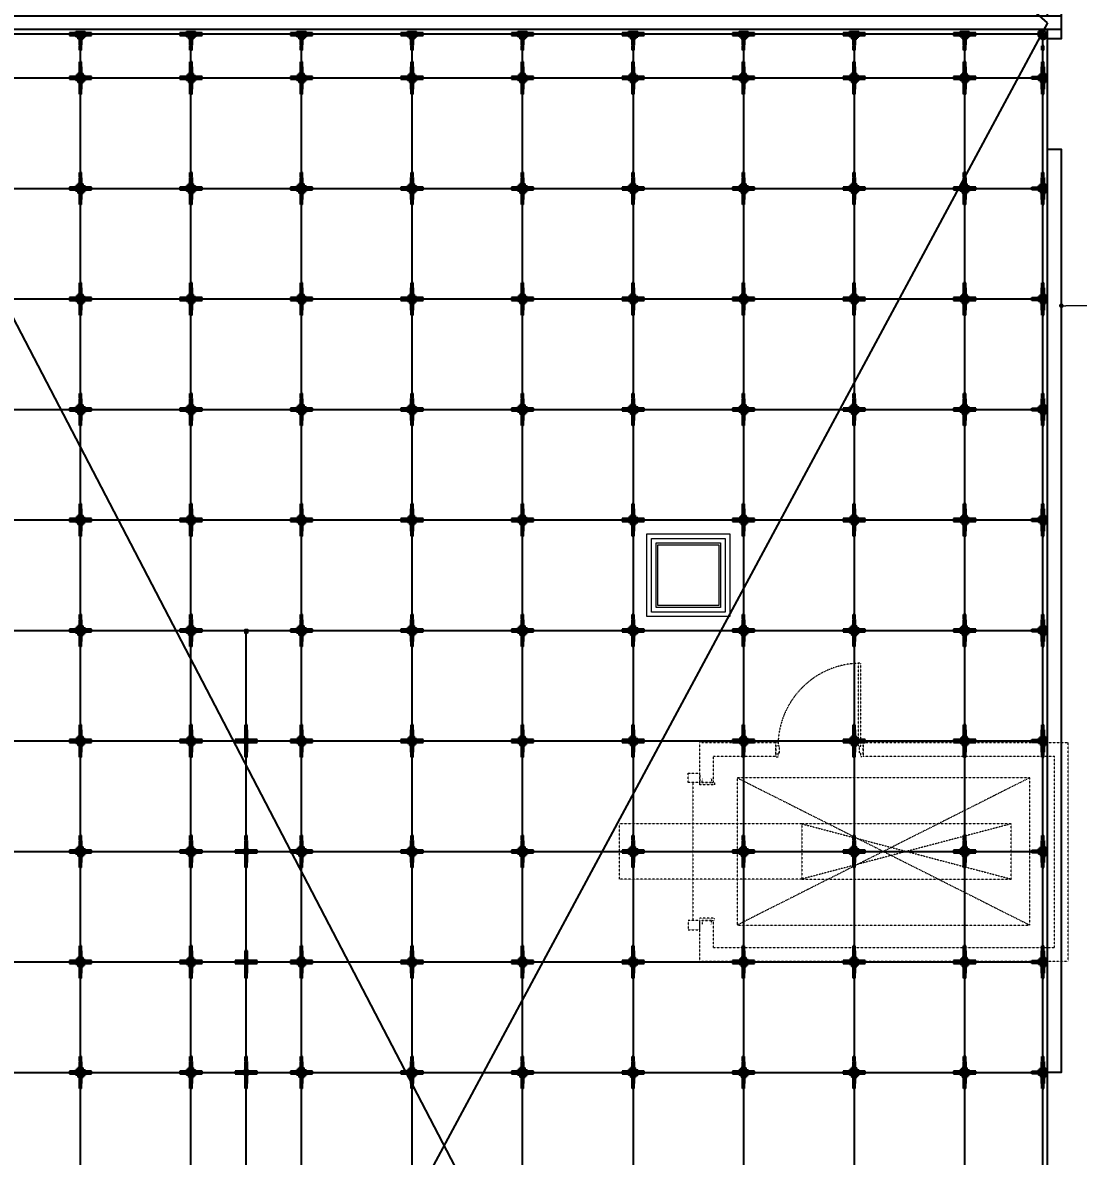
# Model space of a CAD drawing. Extents: x 225000 to 2157367, y 208400 to 840900.
# Drawn here: x 500699 to 512160, y 398891 to 411202 of the extents above; entities that cross this region are included whole.
import ezdxf

# ---------------------------------------------------------------- set-up
doc = ezdxf.new("R2010")
doc.units = 0
doc.header["$LTSCALE"] = 10
for name, pattern in [('Data Center Layout_L20$0$HIDDENK1', [0.334, 0.167, -0.167]), ('XFDC20$0$CENTERX2', [4, 2.5, -0.5, 0.5, -0.5]), ('XFDC20$0$HIDDEN2', [0.1875, 0.125, -0.0625])]:
    doc.linetypes.add(name, pattern=pattern)
doc.layers.add('Data Center Layout_L20$0$ARC', color=252, linetype='Continuous', lineweight=0)
doc.layers.add('Data Center Layout_L20$0$STEEL1', color=252, linetype='Continuous', lineweight=0)
for name, color, linetype in [('Data Center Layout_L20$0$MACHINE-DIM', 252, 'Continuous'), ('XFDC20$0$A-C-2800 (PH1)', 191, 'Continuous'), ('XFDC20$0$AC-S', 150, 'Continuous')]:
    doc.layers.add(name, color=color, linetype=linetype)
for name, color, linetype, plot in [('XFDC20$0$A-Area (PH1)', 170, 'Continuous', False), ('XFDC20$0$A-C-Point', 9, 'Continuous', False), ('XFDC20$0$A-C-Point Other', 15, 'Continuous', False)]:
    doc.layers.add(name, color=color, linetype=linetype, plot=plot)
doc.styles.add('Data Center Layout_L20$0$型式1', font='simplex.shx', dxfattribs={"width": 0.68, "bigfont": 'chineset.shx'})
doc.dimstyles.new('Data Center Layout_L20$0$DIM-50-00', dxfattribs={"dimscale": 0, "dimtxt": 150, "dimasz": 50, "dimexe": 0, "dimexo": 0.1, "dimgap": 50, "dimtad": 1, "dimdec": 1, "dimdsep": 46, "dimtxsty": 'Data Center Layout_L20$0$型式1', "dimblk": 'Data Center Layout_L20$0$_Dot', "dimcen": 0, "dimclrd": 256, "dimclre": 256, "dimclrt": 256, "dimadec": 0, "dimazin": 0, "dimtfac": 0.8, "dimtdec": 1, "dimtmove": 2, "dimatfit": 3, "dimldrblk": 'Data Center Layout_L20$0$_ArchTick', "dimfxl": 1, "dimtolj": 1, "dimlwd": 13, "dimlwe": 9, "dimarcsym": 0})

# ---------------------------------------------------------------- blocks, each defined once
blk = doc.blocks.new('Data Center Layout_L20$0$_Dot')
at = {"layer": 'Data Center Layout_L20$0$MACHINE-DIM', "color": 0, "lineweight": -2}
blk.add_line((-0.5, 0), (-1, 0), dxfattribs=at)
at = {"layer": 'Data Center Layout_L20$0$MACHINE-DIM', "color": 0, "const_width": 0.5}
blk.add_lwpolyline([(-0.25, 0, 1), (0.25, 0, 1)], format="xyb", close=True, dxfattribs=at)
blk = doc.blocks.new('*D115')
at = {"layer": 'Data Center Layout_L20$0$STEEL1', "lineweight": 9, "transparency": 16777216}
for p, q in [((511976, 207904), (511976, 208128)), ((514054, 207904), (514054, 208128))]:
    blk.add_line(p, q, dxfattribs=at)
at = {"layer": 'Data Center Layout_L20$0$STEEL1', "lineweight": 13, "transparency": 16777216}
blk.add_line((514004, 208128), (512026, 208128), dxfattribs=at)
at = {"layer": 'DEFPOINTS', "color": 0, "transparency": 16777216}
for p in [(511976, 208128), (511976, 207904), (514054, 207904)]:
    blk.add_point(p, dxfattribs=at)
at = {"layer": 'Data Center Layout_L20$0$STEEL1', "lineweight": 13, "transparency": 16777216, "xscale": 50, "yscale": 50, "zscale": 50, "rotation": 180}
blk.add_blockref('Data Center Layout_L20$0$_Dot', (511976, 208128), dxfattribs=at)
at = {"layer": 'Data Center Layout_L20$0$STEEL1', "lineweight": 13, "transparency": 16777216, "xscale": 50, "yscale": 50, "zscale": 50}
blk.add_blockref('Data Center Layout_L20$0$_Dot', (514054, 208128), dxfattribs=at)
at = {"layer": 'Data Center Layout_L20$0$STEEL1', "transparency": 16777216, "insert": (513015, 208428), "char_height": 500, "attachment_point": 5, "style": 'Data Center Layout_L20$0$型式1'}
blk.add_mtext('\\A1;2078', dxfattribs=at)
blk = doc.blocks.new('Data Center Layout_L20$0$_ArchTick')
at = {"layer": 'Data Center Layout_L20$0$MACHINE-DIM', "color": 0, "const_width": 0.15}
blk.add_lwpolyline([(-0.5, -0.5), (0.5, 0.5)], dxfattribs=at)
blk = doc.blocks.new('XFDC20$0$Ceil-J十')
for p, q in [((-53, 11), (-53, 12)), ((-45, 12), (-52, 12)), ((-44, 10), (-52, 10)), ((-44, 10), (-52, 10)), ((-50, 0), (-50, 28)), ((-28, 28), (-50, 28)), ((-27, 27), (-50, 27)), ((-48, 9), (-50, 9)), ((-46, 4), (-50, 4)), ((-50, 0), (-50, -28)), ((-48, 0), (-48, 9)), ((-48, 0), (-48, -9)), ((-46, 0), (-46, 10)), ((-46, 8), (-21, 8)), ((-21, 2), (-46, 2)), ((-46, 0), (-46, -10)), ((-44, 10), (-44, 11)), ((-44, 10), (-18, 10)), ((-40, 8), (-40, 10)), ((-40, 0), (-40, 2)), ((-40, 0), (-40, -2)), ((0, 50), (-28, 50)), ((-28, 28), (-28, 50)), ((-27, 27), (-27, 50)), ((-20, 8), (-20, 10)), ((-19, 4), (-19, 6)), ((-11, 53), (-12, 53)), ((-12, 45), (-12, 52)), ((-10, 44), (-11, 44)), ((-10, 44), (-10, 52)), ((0, 46), (-10, 46)), ((-10, 44), (-10, 18)), ((-8, 40), (-10, 40)), ((-8, 20), (-10, 20)), ((-9, 48), (-9, 50)), ((0, 48), (-9, 48)), ((-8, 46), (-8, 21)), ((-4, 19), (-6, 19)), ((-4, 46), (-4, 50)), ((-2, 21), (-2, 46)), ((0, 40), (-2, 40)), ((0, 50), (28, 50)), ((0, 48), (9, 48)), ((0, 46), (10, 46)), ((0, 40), (2, 40)), ((2, 21), (2, 46)), ((4, 46), (4, 50)), ((4, 19), (6, 19)), ((8, 46), (8, 21)), ((8, 40), (10, 40)), ((8, 20), (10, 20)), ((9, 48), (9, 50)), ((10, 44), (10, 52)), ((10, 44), (10, 18)), ((10, 44), (11, 44)), ((11, 53), (12, 53)), ((12, 45), (12, 52)), ((44, 10), (18, 10)), ((19, 4), (19, 6)), ((20, 8), (20, 10)), ((46, 8), (21, 8)), ((21, 2), (46, 2)), ((27, 27), (27, 50)), ((27, 27), (50, 27)), ((28, 28), (28, 50)), ((28, 28), (50, 28)), ((29, 28), (38, 28)), ((40, 8), (40, 10)), ((40, 0), (40, 2)), ((40, 0), (40, -2)), ((44, 10), (44, 11)), ((44, 10), (52, 10)), ((45, 12), (52, 12)), ((46, 0), (46, 10)), ((46, 4), (50, 4)), ((46, 0), (46, -10)), ((48, 0), (48, 9)), ((48, 9), (50, 9)), ((48, 0), (48, -9)), ((50, 0), (50, 28)), ((50, 0), (50, -28)), ((53, 11), (53, 12)), ((-53, -11), (-53, -12)), ((-44, -10), (-52, -10)), ((-45, -12), (-52, -12)), ((-46, -4), (-50, -4)), ((-48, -9), (-50, -9)), ((-27, -27), (-50, -27)), ((-28, -28), (-50, -28)), ((-21, -2), (-46, -2)), ((-46, -8), (-21, -8)), ((-44, -10), (-18, -10)), ((-44, -10), (-44, -11)), ((-40, -8), (-40, -10)), ((-28, -28), (-28, -50)), ((0, -50), (-28, -50)), ((-27, -27), (-27, -50)), ((-20, -8), (-20, -10)), ((-19, -4), (-19, -6)), ((-12, -45), (-12, -52)), ((-11, -53), (-12, -53)), ((-10, -44), (-11, -44)), ((-10, -44), (-10, -18)), ((-8, -20), (-10, -20)), ((-8, -40), (-10, -40)), ((-10, -44), (-10, -52)), ((0, -46), (-10, -46)), ((0, -48), (-9, -48)), ((-9, -48), (-9, -50)), ((-8, -46), (-8, -21)), ((-4, -19), (-6, -19)), ((-4, -46), (-4, -50)), ((-2, -21), (-2, -46)), ((0, -40), (-2, -40)), ((0, -40), (2, -40)), ((0, -46), (10, -46)), ((0, -48), (9, -48)), ((0, -50), (28, -50)), ((2, -21), (2, -46)), ((4, -19), (6, -19)), ((4, -46), (4, -50)), ((8, -20), (10, -20)), ((8, -46), (8, -21)), ((8, -40), (10, -40)), ((9, -48), (9, -50)), ((10, -44), (10, -18)), ((10, -44), (10, -52)), ((10, -44), (11, -44)), ((11, -53), (12, -53)), ((12, -45), (12, -52)), ((14, -2), (14, -2)), ((44, -10), (18, -10)), ((19, -4), (19, -6)), ((20, -8), (20, -10)), ((21, -2), (46, -2)), ((46, -8), (21, -8)), ((27, -27), (50, -27)), ((27, -27), (27, -50)), ((28, -28), (28, -50)), ((28, -28), (50, -28)), ((40, -8), (40, -10)), ((44, -10), (52, -10)), ((44, -10), (44, -11)), ((45, -12), (52, -12)), ((46, -4), (50, -4)), ((48, -9), (50, -9)), ((53, -11), (53, -12))]:
    blk.add_line(p, q)
blk.add_circle((0, 0), 14)
for centre, radius, start, end in [((-52, 12), 0.5, 90, 180), ((-52, 11), 0.5, 180, 270), ((-45, 11), 1, 0, 90), ((-21, 6), 2.5, 0, 90), ((-21, 4), 2.5, 270, 0), ((-18, 13), 2.5, 270, 324.7056), ((0, 0), 20, 125.2944, 144.7056), ((-12, 52), 0.5, 90, 180), ((-11, 45), 1, 180, 270), ((-13, 18), 2.5, 305.2944, 0), ((-11, 52), 0.5, 0, 90), ((-6, 21), 2.5, 180, 270), ((-4, 21), 2.5, 270, 0), ((4, 21), 2.5, 180, 270), ((6, 21), 2.5, 270, 0), ((11, 52), 0.5, 90, 180), ((13, 18), 2.5, 180, 234.7056), ((11, 45), 1, 270, 0), ((12, 52), 0.5, 0, 90), ((0, 0), 20, 35.2944, 54.7056), ((18, 13), 2.5, 215.2944, 270), ((21, 6), 2.5, 90, 180), ((21, 4), 2.5, 180, 270), ((45, 11), 1, 90, 180), ((52, 12), 0.5, 0, 90), ((52, 11), 0.5, 270, 0), ((-52, -11), 0.5, 90, 180), ((-52, -12), 0.5, 180, 270), ((-45, -11), 1, 270, 0), ((-21, -4), 2.5, 0, 90), ((-21, -6), 2.5, 270, 0), ((-18, -13), 2.5, 35.2944, 90), ((0, 0), 20, 215.2944, 234.7056), ((-13, -18), 2.5, 0, 54.7056), ((-11, -45), 1, 90, 180), ((-12, -52), 0.5, 180, 270), ((-11, -52), 0.5, 270, 0), ((-6, -21), 2.5, 90, 180), ((-4, -21), 2.5, 0, 90), ((4, -21), 2.5, 90, 180), ((6, -21), 2.5, 0, 90), ((13, -18), 2.5, 125.2944, 180), ((11, -52), 0.5, 180, 270), ((11, -45), 1, 0, 90), ((0, 0), 20, 305.2944, 324.7056), ((12, -52), 0.5, 270, 0), ((18, -13), 2.5, 90, 144.7056), ((21, -4), 2.5, 90, 180), ((21, -6), 2.5, 180, 270), ((45, -11), 1, 180, 270), ((52, -11), 0.5, 0, 90), ((52, -12), 0.5, 270, 0)]:
    blk.add_arc(centre, radius, start, end)
blk = doc.blocks.new('XFDC20$0$Turnbuckle-POINT')
at = {"extrusion": (0, 1, 0)}
for p, q in [((-2.5, -1.1), (-2.5, 1.1)), ((2.5, 1.1), (-2.5, 1.1)), ((2.5, -1.1), (2.5, 1.1)), ((2.5, -1.1), (-2.5, -1.1))]:
    blk.add_line(p, q, dxfattribs=at)
at = {"color": 1, "linetype": 'XFDC20$0$HIDDEN2', "ltscale": 0.5, "extrusion": (0, 1, 0)}
for p, q in [((-2.2, -1.1), (-2.2, 1.1)), ((2.2, -1.1), (2.2, 1.1))]:
    blk.add_line(p, q, dxfattribs=at)
blk.add_circle((0, 0), 0.476)
blk = doc.blocks.new('XFDC20$0$A-C-Support (24x24x6t)')
for p, q in [((-2.8, 1.5), (-12, 1.5)), ((-12, 1.5), (-12, -1.5)), ((1.5, 12), (-1.5, 12)), ((-1.5, 12), (-1.5, 2.8)), ((1.5, 2.8), (1.5, 12)), ((12, 1.5), (2.8, 1.5)), ((12, -1.5), (12, 1.5)), ((-12, -1.5), (-2.8, -1.5)), ((-1.5, -2.8), (-1.5, -12)), ((-1.5, -12), (1.5, -12)), ((1.5, -12), (1.5, -2.8)), ((2.8, -1.5), (12, -1.5))]:
    blk.add_line(p, q)
at = {"color": 9, "linetype": 'XFDC20$0$CENTERX2', "ltscale": 0.01}
for p, q in [((5, 0), (-5, 0)), ((0, 5), (0, -5))]:
    blk.add_line(p, q, dxfattribs=at)
for centre, radius in [((-10, 0), 0.652), ((-7, 0), 0.652), ((0, 0), 1.63), ((0, 10), 0.652), ((0, 7), 0.652), ((7, 0), 0.652), ((10, 0), 0.652), ((0, -7), 0.652), ((0, -10), 0.652)]:
    blk.add_circle(centre, radius)
for centre, start, end in [((-2.8, 2.8), 270, 360), ((2.8, 2.8), 180, 270), ((-2.8, -2.8), 0, 90), ((2.8, -2.8), 90, 180)]:
    blk.add_arc(centre, 1.25, start, end)
blk = doc.blocks.new('XFDC20$0$Ceil-JT')
for p, q in [((-53, 11), (-53, 12)), ((-45, 12), (-52, 12)), ((-44, 10), (-52, 10)), ((-50, 0), (-50, 28)), ((-28, 28), (-50, 28)), ((-27, 27), (-50, 27)), ((-48, 9), (-50, 9)), ((-46, 4), (-50, 4)), ((-50, 0), (-50, -28)), ((-48, 0), (-48, 9)), ((-48, 0), (-48, -9)), ((-46, 0), (-46, 10)), ((-46, 8), (-21, 8)), ((-21, 2), (-46, 2)), ((-46, 0), (-46, -10)), ((-44, 10), (-44, 11)), ((-44, 10), (-18, 10)), ((-40, 8), (-40, 10)), ((-40, 0), (-40, 2)), ((-40, 0), (-40, -2)), ((0, 50), (-28, 50)), ((-28, 28), (-28, 50)), ((-27, 27), (-27, 50)), ((-20, 8), (-20, 10)), ((-19, 4), (-19, 6)), ((-11, 53), (-12, 53)), ((-12, 45), (-12, 52)), ((-10, 44), (-11, 44)), ((-10, 44), (-10, 52)), ((0, 46), (-10, 46)), ((-10, 44), (-10, 18)), ((-8, 40), (-10, 40)), ((-8, 20), (-10, 20)), ((-9, 48), (-9, 50)), ((0, 48), (-9, 48)), ((-8, 46), (-8, 21)), ((-4, 19), (-6, 19)), ((-4, 46), (-4, 50)), ((-2, 21), (-2, 46)), ((0, 40), (-2, 40)), ((0, 50), (28, 50)), ((0, 48), (9, 48)), ((0, 46), (10, 46)), ((0, 40), (2, 40)), ((2, 21), (2, 46)), ((4, 46), (4, 50)), ((4, 19), (6, 19)), ((8, 46), (8, 21)), ((8, 40), (10, 40)), ((8, 20), (10, 20)), ((9, 48), (9, 50)), ((10, 44), (10, 52)), ((10, 44), (10, 18)), ((10, 44), (11, 44)), ((11, 53), (12, 53)), ((12, 45), (12, 52)), ((44, 10), (18, 10)), ((19, 4), (19, 6)), ((20, 8), (20, 10)), ((46, 8), (21, 8)), ((21, 2), (46, 2)), ((27, 27), (27, 50)), ((27, 27), (50, 27)), ((28, 28), (28, 50)), ((28, 28), (50, 28)), ((40, 8), (40, 10)), ((40, 0), (40, 2)), ((40, 0), (40, -2)), ((44, 10), (44, 11)), ((44, 10), (52, 10)), ((44, 10), (52, 10)), ((45, 12), (52, 12)), ((46, 0), (46, 10)), ((46, 4), (50, 4)), ((46, 0), (46, -10)), ((48, 0), (48, 9)), ((48, 9), (50, 9)), ((48, 0), (48, -9)), ((50, 0), (50, 28)), ((50, 0), (50, -28)), ((53, 11), (53, 12)), ((-53, -11), (-53, -12)), ((-44, -10), (-52, -10)), ((-45, -12), (-52, -12)), ((-46, -4), (-50, -4)), ((-48, -9), (-50, -9)), ((-50, -27), (50, -27)), ((-50, -28), (50, -28)), ((-21, -2), (-46, -2)), ((-46, -8), (-21, -8)), ((-44, -10), (-18, -10)), ((-44, -10), (-44, -11)), ((-40, -8), (-40, -10)), ((-20, -8), (-20, -10)), ((-19, -4), (-19, -6)), ((44, -10), (-18, -10)), ((10, -8), (-10, -8)), ((19, -4), (19, -6)), ((20, -8), (20, -10)), ((21, -2), (46, -2)), ((46, -8), (21, -8)), ((40, -8), (40, -10)), ((44, -10), (52, -10)), ((44, -10), (44, -11)), ((45, -12), (52, -12)), ((46, -4), (50, -4)), ((48, -9), (50, -9)), ((53, -11), (53, -12))]:
    blk.add_line(p, q)
for centre, radius, start, end in [((-52, 12), 0.5, 90, 180), ((-52, 11), 0.5, 180, 270), ((-45, 11), 1, 0, 90), ((-21, 6), 2.5, 0, 90), ((-21, 4), 2.5, 270, 0), ((-18, 13), 2.5, 270, 324.7056), ((0, 0), 20, 125.2944, 144.7056), ((0, 0), 14, 334.2285, 205.7715), ((-12, 52), 0.5, 90, 180), ((-11, 45), 1, 180, 270), ((-13, 18), 2.5, 305.2944, 0), ((-11, 52), 0.5, 0, 90), ((-6, 21), 2.5, 180, 270), ((-4, 21), 2.5, 270, 0), ((4, 21), 2.5, 180, 270), ((6, 21), 2.5, 270, 0), ((11, 52), 0.5, 90, 180), ((13, 18), 2.5, 180, 234.7056), ((11, 45), 1, 270, 0), ((12, 52), 0.5, 0, 90), ((0, 0), 20, 35.2944, 54.7056), ((18, 13), 2.5, 215.2944, 270), ((21, 6), 2.5, 90, 180), ((21, 4), 2.5, 180, 270), ((45, 11), 1, 90, 180), ((52, 12), 0.5, 0, 90), ((52, 11), 0.5, 270, 0), ((-52, -11), 0.5, 90, 180), ((-52, -12), 0.5, 180, 270), ((-45, -11), 1, 270, 0), ((-21, -4), 2.5, 0, 90), ((-21, -6), 2.5, 270, 0), ((-10, -5), 2.5, 205.7715, 270), ((10, -5), 2.5, 270, 334.2285), ((21, -4), 2.5, 90, 180), ((21, -6), 2.5, 180, 270), ((45, -11), 1, 180, 270), ((52, -11), 0.5, 0, 90), ((52, -12), 0.5, 270, 0)]:
    blk.add_arc(centre, radius, start, end)
blk = doc.blocks.new('XFDC20$0$A-C-Support-T (24x24x6t)')
for p, q in [((-2.8, 1.5), (-12, 1.5)), ((-12, 1.5), (-12, -1.5)), ((1.5, 12), (-1.5, 12)), ((-1.5, 12), (-1.5, 2.8)), ((1.5, -12), (1.5, 12)), ((-12, -1.5), (-2.8, -1.5)), ((-1.5, -2.8), (-1.5, -12)), ((-1.5, -12), (1.5, -12))]:
    blk.add_line(p, q)
at = {"color": 9, "linetype": 'XFDC20$0$CENTERX2', "ltscale": 0.01}
for p, q in [((-5, 0), (0, 0)), ((0, 5), (0, -5))]:
    blk.add_line(p, q, dxfattribs=at)
for centre in [(-10, 0), (-7, 0), (0, 10), (0, 7), (0, -7), (0, -10)]:
    blk.add_circle(centre, 0.652)
for centre, start, end in [((-2.8, 2.8), 270, 0), ((-2.8, -2.8), 0, 90)]:
    blk.add_arc(centre, 1.25, start, end)
blk = doc.blocks.new('XFDC20$0$Ceil-JL')
for p, q in [((-53, 11), (-53, 12)), ((-45, 12), (-52, 12)), ((-44, 10), (-52, 10)), ((-50, 0), (-50, 28)), ((-28, 28), (-50, 28)), ((-27, 27), (-50, 27)), ((-48, 9), (-50, 9)), ((-46, 4), (-50, 4)), ((-50, 0), (-50, -28)), ((-48, 0), (-48, 9)), ((-48, 0), (-48, -9)), ((-46, 0), (-46, 10)), ((-46, 8), (-21, 8)), ((-21, 2), (-46, 2)), ((-46, 0), (-46, -10)), ((-44, 10), (-44, 11)), ((-44, 10), (-18, 10)), ((-40, 8), (-40, 10)), ((-40, 0), (-40, 2)), ((-40, 0), (-40, -2)), ((0, 50), (-28, 50)), ((-28, 28), (-28, 50)), ((-27, 27), (-27, 50)), ((-20, 8), (-20, 10)), ((-19, 4), (-19, 6)), ((-11, 53), (-12, 53)), ((-12, 45), (-12, 52)), ((-10, 44), (-11, 44)), ((-10, 44), (-10, 52)), ((0, 46), (-10, 46)), ((-10, 44), (-10, 18)), ((-8, 40), (-10, 40)), ((-8, 20), (-10, 20)), ((-9, 48), (-9, 50)), ((0, 48), (-9, 48)), ((-8, 46), (-8, 21)), ((-4, 19), (-6, 19)), ((-4, 46), (-4, 50)), ((-2, 21), (-2, 46)), ((0, 40), (-2, 40)), ((0, 50), (28, 50)), ((0, 48), (9, 48)), ((0, 46), (10, 46)), ((0, 40), (2, 40)), ((2, 21), (2, 46)), ((4, 46), (4, 50)), ((4, 19), (6, 19)), ((8, 46), (8, 21)), ((8, 40), (10, 40)), ((8, 20), (10, 20)), ((8, -5), (8, 10)), ((9, 48), (9, 50)), ((10, 44), (10, 52)), ((10, 44), (10, -10)), ((10, 44), (11, 44)), ((11, 53), (12, 53)), ((12, 45), (12, 52)), ((27, -27), (27, 50)), ((28, -28), (28, 50)), ((-53, -11), (-53, -12)), ((-44, -10), (-52, -10)), ((-45, -12), (-52, -12)), ((-46, -4), (-50, -4)), ((-48, -9), (-50, -9)), ((-50, -27), (27, -27)), ((-50, -28), (28, -28)), ((-21, -2), (-46, -2)), ((-46, -8), (-21, -8)), ((-44, -10), (10, -10)), ((-44, -10), (-44, -11)), ((-40, -8), (-40, -10)), ((-20, -8), (-20, -10)), ((-19, -4), (-19, -6)), ((6, -8), (-10, -8))]:
    blk.add_line(p, q)
for centre, radius, start, end in [((-52, 12), 0.5, 90, 180), ((-52, 11), 0.5, 180, 270), ((-45, 11), 1, 0, 90), ((-21, 6), 2.5, 0, 90), ((-21, 4), 2.5, 270, 0), ((-18, 13), 2.5, 270, 324.7056), ((0, 0), 20, 125.2944, 144.7056), ((0, 0), 14, 64.2285, 205.7715), ((-12, 52), 0.5, 90, 180), ((-11, 45), 1, 180, 270), ((-13, 18), 2.5, 305.2944, 0), ((-11, 52), 0.5, 0, 90), ((-6, 21), 2.5, 180, 270), ((-4, 21), 2.5, 270, 0), ((4, 21), 2.5, 180, 270), ((6, 21), 2.5, 270, 0), ((5, 10), 2.5, 0, 64.2285), ((11, 52), 0.5, 90, 180), ((11, 45), 1, 270, 0), ((12, 52), 0.5, 0, 90), ((-52, -11), 0.5, 90, 180), ((-52, -12), 0.5, 180, 270), ((-45, -11), 1, 270, 0), ((-21, -4), 2.5, 0, 90), ((-21, -6), 2.5, 270, 0), ((-10, -5), 2.5, 205.7715, 270), ((5, -5), 2.5, 295.7715, 0)]:
    blk.add_arc(centre, radius, start, end)
blk = doc.blocks.new('XFDC20$0$Ceil-Jc')
blk.add_lwpolyline([(-1.25, -2.9), (1.25, -2.9), (1.25, 1.2), (-1.25, 1.2)], close=True)
blk = doc.blocks.new('XFDC20')
at = {"layer": 'XFDC20$0$A-Area (PH1)'}
blk.add_lwpolyline([(511426, 187202), (511426, 195002), (511826, 195002), (511826, 211127), (498926, 211127), (498926, 205602), (499326, 205602), (499326, 204802), (498926, 204802), (498926, 196274), (500498, 196274), (500498, 193502), (499376, 193502), (499376, 192752)], dxfattribs=at)
at = {"layer": 'XFDC20$0$A-C-2800 (PH1)', "ltscale": 0.3}
for p, q in [((511776, 211077), (498976, 211077)), ((501326, 194827), (501326, 211077)), ((502526, 187252), (502526, 211077)), ((503726, 187252), (503726, 211077)), ((504926, 187252), (504926, 211077)), ((506126, 187252), (506126, 211077)), ((507326, 211077), (507326, 187252)), ((508526, 211077), (508526, 187252)), ((509726, 211077), (509726, 187252)), ((510926, 211077), (510926, 187252)), ((511776, 195052), (511776, 211077)), ((498976, 210602), (511776, 210602)), ((498976, 209402), (511776, 209402)), ((498976, 208202), (511776, 208202)), ((498976, 207002), (511776, 207002)), ((498976, 205802), (511776, 205802)), ((498976, 204602), (511776, 204602)), ((503126, 197402), (503126, 204602)), ((498976, 203402), (511776, 203402)), ((498976, 202202), (511776, 202202)), ((498976, 201002), (511776, 201002)), ((498976, 199802), (511776, 199802))]:
    blk.add_line(p, q, dxfattribs=at)
at = {"layer": 'XFDC20$0$A-C-Point', "yscale": 10, "zscale": 10}
for p, xscale, rotation in [((501326, 210927), -10, 90), ((502526, 210927), -10, 90), ((503726, 210927), -10, 90), ((504926, 210927), -10, 90), ((506126, 210927), -10, 90), ((507326, 210927), -10, 90), ((508526, 210927), -10, 90), ((509726, 210927), -10, 90), ((510926, 210927), -10, 90), ((511776, 210927), -10, 90), ((501326, 210752), -10, 90), ((502526, 210752), -10, 90), ((503726, 210752), -10, 90), ((504926, 210752), -10, 90), ((506126, 210752), -10, 90), ((507326, 210752), -10, 90), ((508526, 210752), -10, 90), ((509726, 210752), -10, 90), ((510926, 210752), -10, 90), ((511776, 210752, 0), 10, 270), ((501326, 210452), -10, 90), ((502526, 210452), -10, 90), ((503726, 210452), -10, 90), ((504926, 210452), -10, 90), ((506126, 210452), -10, 90), ((507326, 210452), -10, 90), ((508526, 210452), -10, 90), ((509726, 210452), -10, 90), ((510926, 210452), -10, 90), ((511776, 210452), 10, 270), ((501326, 209552), -10, 90), ((502526, 209552), -10, 90), ((503726, 209552), -10, 90), ((504926, 209552), -10, 90), ((506126, 209552), -10, 90), ((507326, 209552), -10, 90), ((508526, 209552), -10, 90), ((509726, 209552), -10, 90), ((510926, 209552), -10, 90), ((511776, 209552, 0), 10, 270), ((501326, 209252), -10, 90), ((502526, 209252), -10, 90), ((503726, 209252), -10, 90), ((504926, 209252), -10, 90), ((506126, 209252), -10, 90), ((507326, 209252), -10, 90), ((508526, 209252), -10, 90), ((509726, 209252), -10, 90), ((510926, 209252), -10, 90), ((511776, 209252), 10, 270), ((501326, 208352), -10, 90), ((502526, 208352), -10, 90), ((503726, 208352), -10, 90), ((504926, 208352), -10, 90), ((506126, 208352), -10, 90), ((507326, 208352), -10, 90), ((508526, 208352), -10, 90), ((509726, 208352), -10, 90), ((510926, 208352), -10, 90), ((511776, 208352, 0), 10, 270), ((501326, 208052), -10, 90), ((502526, 208052), -10, 90), ((503726, 208052), -10, 90), ((504926, 208052), -10, 90), ((506126, 208052), -10, 90), ((507326, 208052), -10, 90), ((508526, 208052), -10, 90), ((509726, 208052), -10, 90), ((510926, 208052), -10, 90), ((511776, 208052), 10, 270), ((501326, 207152), -10, 90), ((502526, 207152), -10, 90), ((503726, 207152), -10, 90), ((504926, 207152), -10, 90), ((506126, 207152), -10, 90), ((507326, 207152), -10, 90), ((508526, 207152), -10, 90), ((509726, 207152), -10, 90), ((510926, 207152), -10, 90), ((511776, 207152, 0), 10, 270), ((501326, 206852), -10, 90), ((502526, 206852), -10, 90), ((503726, 206852), -10, 90), ((504926, 206852), -10, 90), ((506126, 206852), -10, 90), ((507326, 206852), -10, 90), ((508526, 206852), -10, 90), ((509726, 206852), -10, 90), ((510926, 206852), -10, 90), ((511776, 206852), 10, 270), ((501326, 205952), -10, 90), ((502526, 205952), -10, 90), ((503726, 205952), -10, 90), ((504926, 205952), -10, 90), ((506126, 205952), -10, 90), ((507326, 205952), -10, 90), ((508526, 205952), -10, 90), ((509726, 205952), -10, 90), ((510926, 205952), -10, 90), ((511776, 205952, 0), 10, 270), ((501326, 205652), -10, 90), ((502526, 205652), -10, 90), ((503726, 205652), -10, 90), ((504926, 205652), -10, 90), ((506126, 205652), -10, 90), ((507326, 205652), -10, 90), ((508526, 205652), -10, 90), ((509726, 205652), -10, 90), ((510926, 205652), -10, 90), ((511776, 205652), 10, 270), ((501326, 204752), -10, 90), ((502526, 204752), -10, 90), ((503726, 204752), -10, 90), ((504926, 204752), -10, 90), ((506126, 204752), -10, 90), ((507326, 204752), -10, 90), ((508526, 204752), -10, 90), ((509726, 204752), -10, 90), ((510926, 204752), -10, 90), ((511776, 204752, 0), 10, 270), ((501326, 204452), -10, 90), ((502526, 204452), -10, 90), ((503726, 204452), -10, 90), ((504926, 204452), -10, 90), ((506126, 204452), -10, 90), ((507326, 204452), -10, 90), ((508526, 204452), -10, 90), ((509726, 204452), -10, 90), ((510926, 204452), -10, 90), ((511776, 204452), 10, 270), ((501326, 203552), -10, 90), ((502526, 203552), -10, 90), ((503126, 203552), -10, 90), ((503726, 203552), -10, 90), ((504926, 203552), -10, 90), ((506126, 203552), -10, 90), ((507326, 203552), -10, 90), ((508526, 203552), -10, 90), ((509726, 203552), -10, 90), ((510926, 203552), -10, 90), ((511776, 203552, 0), 10, 270), ((501326, 203252), -10, 90), ((502526, 203252), -10, 90), ((503126, 203252), -10, 90), ((503726, 203252), -10, 90), ((504926, 203252), -10, 90), ((506126, 203252), -10, 90), ((507326, 203252), -10, 90), ((508526, 203252), -10, 90), ((509726, 203252), -10, 90), ((510926, 203252), -10, 90), ((511776, 203252), 10, 270), ((501326, 202352), -10, 90), ((502526, 202352), -10, 90), ((503126, 202352), -10, 90), ((503726, 202352), -10, 90), ((504926, 202352), -10, 90), ((506126, 202352), -10, 90), ((507326, 202352), -10, 90), ((508526, 202352), -10, 90), ((509726, 202352), -10, 90), ((510926, 202352), -10, 90), ((511776, 202352, 0), 10, 270), ((501326, 202052), -10, 90), ((502526, 202052), -10, 90), ((503126, 202052), -10, 90), ((503726, 202052), -10, 90), ((504926, 202052), -10, 90), ((506126, 202052), -10, 90), ((507326, 202052), -10, 90), ((508526, 202052), -10, 90), ((509726, 202052), -10, 90), ((510926, 202052), -10, 90), ((511776, 202052), 10, 270), ((501326, 201152), -10, 90), ((502526, 201152), -10, 90), ((503726, 201152), -10, 90), ((504926, 201152), -10, 90), ((506126, 201152), -10, 90), ((507326, 201152), -10, 90), ((508526, 201152), -10, 90), ((509726, 201152), -10, 90), ((510926, 201152), -10, 90), ((511776, 201152, 0), 10, 270), ((501326, 200852), -10, 90), ((502526, 200852), -10, 90), ((503126, 200852), -10, 90), ((503726, 200852), -10, 90), ((504926, 200852), -10, 90), ((506126, 200852), -10, 90), ((507326, 200852), -10, 90), ((508526, 200852), -10, 90), ((509726, 200852), -10, 90), ((510926, 200852), -10, 90), ((511776, 200852), 10, 270), ((501326, 199952), -10, 90), ((502526, 199952), -10, 90), ((503126, 199952), -10, 90), ((503726, 199952), -10, 90), ((504926, 199952), -10, 90), ((506126, 199952), -10, 90), ((507326, 199952), -10, 90), ((508526, 199952), -10, 90), ((509726, 199952), -10, 90), ((510926, 199952), -10, 90), ((511776, 199952, 0), 10, 270), ((501326, 199652), -10, 90), ((502526, 199652), -10, 90), ((503126, 199652), -10, 90), ((503726, 199652), -10, 90), ((504926, 199652), -10, 90), ((506126, 199652), -10, 90), ((507326, 199652), -10, 90), ((508526, 199652), -10, 90), ((509726, 199652), -10, 90), ((510926, 199652), -10, 90), ((511776, 199652), 10, 270)]:
    blk.add_blockref('XFDC20$0$Turnbuckle-POINT', p, dxfattribs=dict(at, xscale=xscale, rotation=rotation))
at = {"layer": 'XFDC20$0$A-C-Point Other', "xscale": -1, "rotation": 180}
for p in [(501326, 211077), (502526, 211077), (503726, 211077), (504926, 211077), (506126, 211077), (507326, 211077), (508526, 211077), (509726, 211077), (510926, 211077)]:
    blk.add_blockref('XFDC20$0$Ceil-JT', p, dxfattribs=at)
at = {"layer": 'XFDC20$0$A-C-Point Other', "rotation": 90.00000000000001}
for name, p in [('XFDC20$0$Ceil-JL', (511776, 211077)), ('XFDC20$0$Ceil-JT', (511776, 210602)), ('XFDC20$0$Ceil-JT', (511776, 209402)), ('XFDC20$0$Ceil-JT', (511776, 208202)), ('XFDC20$0$Ceil-JT', (511776, 207002)), ('XFDC20$0$Ceil-JT', (511776, 205802)), ('XFDC20$0$Ceil-JT', (511776, 204602)), ('XFDC20$0$Ceil-JT', (511776, 203402)), ('XFDC20$0$Ceil-JT', (511776, 202202)), ('XFDC20$0$Ceil-JT', (511776, 201002)), ('XFDC20$0$Ceil-JT', (511776, 199802))]:
    blk.add_blockref(name, p, dxfattribs=at)
at = {"layer": 'XFDC20$0$A-C-Point Other'}
for p in [(501326, 210602), (502526, 210602), (503726, 210602), (504926, 210602), (506126, 210602), (507326, 210602), (508526, 210602), (509726, 210602), (510926, 210602), (501326, 209402), (502526, 209402), (503726, 209402), (504926, 209402), (506126, 209402), (507326, 209402), (508526, 209402), (509726, 209402), (510926, 209402), (501326, 208202), (502526, 208202), (503726, 208202), (504926, 208202), (506126, 208202), (507326, 208202), (508526, 208202), (509726, 208202), (510926, 208202), (501326, 207002), (502526, 207002), (503726, 207002), (504926, 207002), (506126, 207002), (507326, 207002), (508526, 207002), (509726, 207002), (510926, 207002), (501326, 205802), (502526, 205802), (503726, 205802), (504926, 205802), (506126, 205802), (507326, 205802), (508526, 205802), (509726, 205802), (510926, 205802), (501326, 204602), (502526, 204602), (503726, 204602), (504926, 204602), (506126, 204602), (507326, 204602), (508526, 204602), (509726, 204602), (510926, 204602), (501326, 203402), (502526, 203402), (503726, 203402), (504926, 203402), (506126, 203402), (507326, 203402), (508526, 203402), (509726, 203402), (510926, 203402), (501326, 202202), (502526, 202202), (503726, 202202), (504926, 202202), (506126, 202202), (507326, 202202), (508526, 202202), (509726, 202202), (510926, 202202), (501326, 201002), (502526, 201002), (503726, 201002), (504926, 201002), (506126, 201002), (507326, 201002), (508526, 201002), (509726, 201002), (510926, 201002), (501326, 199802), (502526, 199802), (503726, 199802), (504926, 199802), (506126, 199802), (507326, 199802), (508526, 199802), (509726, 199802), (510926, 199802)]:
    blk.add_blockref('XFDC20$0$Ceil-J十', p, dxfattribs=at)
at = {"layer": 'XFDC20$0$A-C-Point Other', "xscale": -10, "yscale": 10, "zscale": 10}
blk.add_blockref('XFDC20$0$Ceil-Jc', (503126, 204602, 0), dxfattribs=at)
at = {"layer": 'XFDC20$0$AC-S', "yscale": 10, "zscale": 10}
for p, xscale, rotation in [((501326, 211077), 10, 89.99999999999999), ((502526, 211077), 10, 89.99999999999999), ((503726, 211077), 10, 89.99999999999999), ((504926, 211077), 10, 89.99999999999999), ((506126, 211077), 10, 89.99999999999999), ((507326, 211077), 10, 89.99999999999999), ((508526, 211077), 10, 89.99999999999999), ((509726, 211077), 10, 89.99999999999999), ((510926, 211077), 10, 89.99999999999999), ((511776, 210602), -10, 180), ((511776, 209402), -10, 180), ((511776, 208202), -10, 180), ((511776, 207002), -10, 180), ((511776, 205802), -10, 180), ((511776, 204602), -10, 180), ((511776, 203402), -10, 180), ((511776, 202202), -10, 180), ((511776, 201002), -10, 180), ((511776, 199802), -10, 180)]:
    blk.add_blockref('XFDC20$0$A-C-Support-T (24x24x6t)', p, dxfattribs=dict(at, xscale=xscale, rotation=rotation))
at = {"layer": 'XFDC20$0$AC-S', "xscale": 10, "yscale": 10, "zscale": 10}
for p in [(501326, 210602), (502526, 210602), (503726, 210602), (504926, 210602), (506126, 210602), (507326, 210602), (508526, 210602), (509726, 210602), (510926, 210602), (501326, 209402), (502526, 209402), (503726, 209402), (504926, 209402), (506126, 209402), (507326, 209402), (508526, 209402), (509726, 209402), (510926, 209402), (501326, 208202), (502526, 208202), (503726, 208202), (504926, 208202), (506126, 208202), (507326, 208202), (508526, 208202), (509726, 208202), (510926, 208202), (501326, 207002), (502526, 207002), (503726, 207002), (504926, 207002), (506126, 207002), (507326, 207002), (508526, 207002), (509726, 207002), (510926, 207002), (501326, 205802), (502526, 205802), (503726, 205802), (504926, 205802), (506126, 205802), (507326, 205802), (508526, 205802), (509726, 205802), (510926, 205802), (501326, 204602), (502526, 204602), (503726, 204602), (504926, 204602), (506126, 204602), (507326, 204602), (508526, 204602), (509726, 204602), (510926, 204602), (501326, 203402), (502526, 203402), (503126, 203402), (503726, 203402), (504926, 203402), (506126, 203402), (507326, 203402), (508526, 203402), (509726, 203402), (510926, 203402), (501326, 202202), (502526, 202202), (503126, 202202), (503726, 202202), (504926, 202202), (506126, 202202), (507326, 202202), (508526, 202202), (509726, 202202), (510926, 202202), (501326, 201002), (502526, 201002), (503126, 201002), (503726, 201002), (504926, 201002), (506126, 201002), (507326, 201002), (508526, 201002), (509726, 201002), (510926, 201002), (501326, 199802), (502526, 199802), (503126, 199802), (503726, 199802), (504926, 199802), (506126, 199802), (507326, 199802), (508526, 199802), (509726, 199802), (510926, 199802)]:
    blk.add_blockref('XFDC20$0$A-C-Support (24x24x6t)', p, dxfattribs=at)
blk = doc.blocks.new('Data Center Layout_L20')
for p, q in [((511825.59, 211202.31), (498925.59, 222602.31)), ((511425.59, 187202.31), (498925.59, 211202.31)), ((511825.59, 211202.31), (498925.59, 187202.31))]:
    blk.add_line(p, q)
for points in [[(498925.59, 215552.31), (498925.59, 211277.31), (511825.59, 211277.31), (511825.59, 211377.31), (511975.59, 211377.31), (511975.59, 211127.31), (498775.59, 211127.31), (498775.59, 215552.31)], [(498775.59, 196274.31), (498775.59, 211277.31), (511975.59, 211277.31), (511975.59, 211027.31), (511825.59, 211027.31), (511825.59, 211127.31), (498925.59, 211127.31), (498925.59, 196274.31)]]:
    blk.add_lwpolyline(points)
blk.add_lwpolyline([(511825.59, 209827.31), (511975.59, 209827.31), (511975.59, 199802.31), (511825.59, 199802.31)], close=True)
at = {"layer": 'Data Center Layout_L20$0$ARC', "linetype": 'Data Center Layout_L20$0$HIDDENK1'}
for p, q in [((508050.59, 202952.31), (508050.59, 203385.31)), ((508050.59, 203385.31), (508874.59, 203385.31)), ((509824.59, 203385.31), (512050.59, 203385.31)), ((512050.59, 201010.31), (512050.59, 203385.31)), ((508874.59, 203260.31), (508874.59, 203360.31)), ((509824.59, 203260.31), (509824.59, 203360.31)), ((508200.59, 202952.31), (508200.59, 203235.31)), ((508200.59, 203235.31), (508874.59, 203235.31)), ((509824.59, 203235.31), (511900.59, 203235.31)), ((511900.59, 201160.31), (511900.59, 203235.31)), ((507975.59, 202952.31), (507975.59, 201452.31)), ((508050.59, 202952.31), (508200.59, 202952.31)), ((508455.59, 203002.31), (511632.59, 201402.31)), ((511632.59, 203002.31), (508455.59, 201402.31)), ((507176.59, 202502.31), (507176.59, 201902.31)), ((509156.59, 202502.31), (507176.59, 202502.31)), ((511432.59, 202502.31), (509156.59, 201902.31)), ((509156.59, 202502.31), (511432.59, 201902.31)), ((507825.59, 202202.31), (508125.59, 202202.31)), ((509156.59, 201902.31), (507176.59, 201902.31)), ((508050.59, 201010.31), (508050.59, 201452.31)), ((508050.59, 201452.31), (508200.59, 201452.31)), ((508200.59, 201160.31), (508200.59, 201452.31)), ((508200.59, 201160.31), (511900.59, 201160.31)), ((508050.59, 201010.31), (512050.59, 201010.31))]:
    blk.add_line(p, q, dxfattribs=at)
at = {"layer": 'Data Center Layout_L20$0$ARC'}
for points in [[(507475.59, 205652.31), (508375.59, 205652.31), (508375.59, 204752.31), (507475.59, 204752.31)], [(507525.59, 205602.31), (508325.59, 205602.31), (508325.59, 204802.31), (507525.59, 204802.31)], [(507575.59, 204852.31), (507575.59, 205552.31), (508275.59, 205552.31), (508275.59, 204852.31)], [(507595.59, 204872.31), (507595.59, 205532.31), (508255.59, 205532.31), (508255.59, 204872.31)]]:
    blk.add_lwpolyline(points, close=True, dxfattribs=at)
at = {"layer": 'Data Center Layout_L20$0$ARC', "linetype": 'Data Center Layout_L20$0$HIDDENK1'}
for points in [[(509799.59, 204246.31), (509769.59, 204246.31), (509769.59, 203346.31), (509799.59, 203346.31)], [(508050.59, 202952.31), (507925.59, 202952.31), (507925.59, 203052.31), (508050.59, 203052.31)], [(511632.59, 203002.31), (508455.59, 203002.31), (508455.59, 201402.31), (511632.59, 201402.31)], [(511432.59, 202502.31), (509156.59, 202502.31), (509156.59, 201902.31), (511432.59, 201902.31)], [(508050.59, 201452.31), (507925.59, 201452.31), (507925.59, 201352.31), (508050.59, 201352.31)]]:
    blk.add_lwpolyline(points, close=True, dxfattribs=at)
for points in [[(508874.59, 203229.31), (508899.59, 203229.31), (508899.59, 203274.31), (508914.59, 203274.31), (508914.59, 203346.31), (508899.59, 203346.31), (508899.59, 203391.31), (508874.59, 203391.31), (508874.59, 203229.31)], [(509824.59, 203229.31), (509799.59, 203229.31), (509799.59, 203274.31), (509784.59, 203274.31), (509784.59, 203346.31), (509799.59, 203346.31), (509799.59, 203391.31), (509824.59, 203391.31), (509824.59, 203229.31)], [(508185.59, 202952.31), (508210.59, 202952.31), (508210.59, 202927.31), (508050.59, 202927.31), (508050.59, 202952.31), (508075.59, 202952.31)], [(508165.59, 202992.31), (508175.59, 202992.31), (508175.59, 202952.31), (508075.59, 202952.31), (508075.59, 202992.31), (508085.59, 202992.31)], [(508185.59, 201452.31), (508210.59, 201452.31), (508210.59, 201477.31), (508050.59, 201477.31), (508050.59, 201452.31), (508075.59, 201452.31)], [(508165.59, 201412.31), (508175.59, 201412.31), (508175.59, 201452.31), (508075.59, 201452.31), (508075.59, 201412.31), (508085.59, 201412.31)]]:
    blk.add_lwpolyline(points, dxfattribs=at)
blk.add_arc((509799.59, 203346.31), 900, 90, 180, dxfattribs=at)
at = {"layer": 'Data Center Layout_L20$0$STEEL1'}
dim = blk.add_linear_dim(base=(511975.59, 208128.27), p1=(514053.59, 207904.01), p2=(511975.59, 207904.01), dimstyle='Data Center Layout_L20$0$DIM-50-00', override={"dimscale": 1, "dimtxt": 500}, dxfattribs=at)
dim.commit()
dim.dimension.update_dxf_attribs({"geometry": '*D115', "text_midpoint": (513014.59, 208428.27)})

msp = doc.modelspace()

# ---------------------------------------------------------------- block references
for name in ['Data Center Layout_L20', 'XFDC20']:
    msp.add_blockref(name, (0, 200000))

doc.saveas('drawing.dxf')
